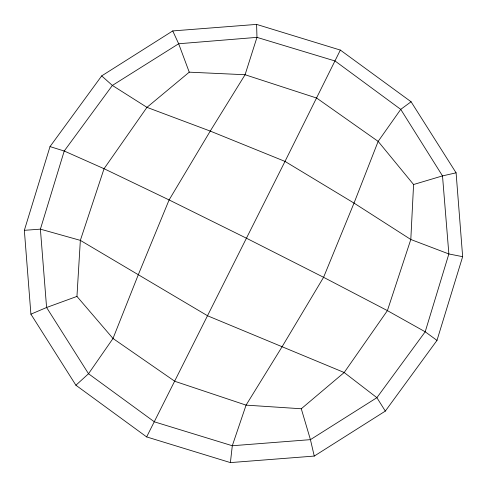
<?xml version="1.0" encoding="UTF-8"?>
<svg xmlns="http://www.w3.org/2000/svg" width="487" height="487" viewBox="0 0 487 487"><rect width="100%" height="100%" fill="white"/><g stroke="black" fill="none" stroke-linecap="round" stroke-linejoin="round"><path stroke-width="0.73" d="M413.579 184.518L410.803 239.488L387.402 310.621L344.193 372.512L301.283 408.763L246.069 405.129L174.809 381.291L113.002 338.483L76.952 296.419L80.349 240.371L104.054 168.715L146.958 107.353L189.248 72.167L245.077 74.736L316.647 98.045L378.149 141.382L413.579 184.518L442.506 175.898L456.094 172.83L462.65 256.679L436.985 340.401L385.32 411.101L314.255 456.076L230.394 462.601L146.648 436.918L75.911 385.235L30.906 314.17L24.35 230.321L50.015 146.599L101.68 75.899L172.745 30.924L256.606 24.399L340.352 50.082L411.089 101.765L456.094 172.83M230.394 462.601L232.299 445.745L246.069 405.129L282.046 346.817L323.581 277.304L354.019 203.091L378.149 141.382L400.74 109.374L411.089 101.765M340.352 50.082L285.005 161.404L146.648 436.918M75.911 385.235L88.518 373.742L113.002 338.483L138.271 274.808L169.099 199.932L210.244 131.082L245.077 74.736L256.966 37.365L256.606 24.399M30.906 314.17L46.588 307.504L76.952 296.419M24.35 230.321L40.397 229.152L80.349 240.371L207.675 315.832L344.193 372.512L376.895 397.678L385.32 411.101M462.65 256.679L448.862 253.958L410.803 239.488L354.019 203.091L285.005 161.404L210.244 131.082L146.958 107.353L112.369 85.432L101.68 75.899M50.015 146.599L64.229 151.019L104.054 168.715L169.099 199.932L246.544 238.265L323.581 277.304L387.402 310.621L425.2 331.799L436.985 340.401M172.745 30.924L178.662 43.757L189.248 72.167M301.283 408.763L310.432 439.645L314.255 456.076M64.229 151.019L40.397 229.152L46.588 307.504L88.518 373.742L154.367 421.827L232.299 445.745L310.432 439.645L376.895 397.678L425.2 331.799L448.862 253.958L442.506 175.898L400.74 109.374L335.062 60.991L256.966 37.365L178.662 43.757L112.369 85.432L64.229 151.019"/></g></svg>
